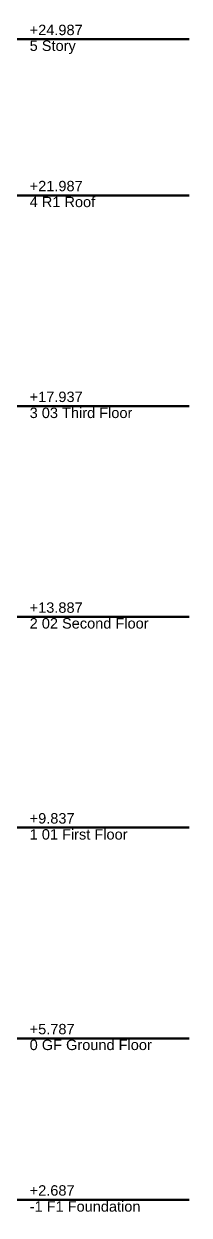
# Model space of a CAD drawing. Header units: millimetres. Extents: x -46169 to 228156, y -86316 to 18123.
# Drawn here: x 184803 to 187977, y -84507 to -61614 of the extents above; entities that cross this region are included whole.
import ezdxf

# ---------------------------------------------------------------- set-up
doc = ezdxf.new("R2010")
doc.units = ezdxf.units.MM
doc.header["$MEASUREMENT"] = 0
doc.linetypes.add('Wipeout_Contour', pattern=[1000, 0, -1000])
doc.layers.add('0_Pen_No__25', color=7, linetype='Continuous', lineweight=50, true_color=0x2a2a2a)
doc.layers.add('0_Pen_No__6', color=7, linetype='Continuous', lineweight=35)
doc.styles.add('GENERATED_STYLE_1', font='')
doc.styles.get('GENERATED_STYLE_1').set_extended_font_data('Swis721 BT')

# ---------------------------------------------------------------- blocks, each defined once
blk = doc.blocks.new('A03 Atrium Longitudinal Section_STORY_MARKER', base_point=(104447, -81111))
at = {"color": 254, "linetype": 'Wipeout_Contour', "lineweight": 0, "ltscale": 784690.759781}
blk.add_wipeout([(187977, -61614), (184315, -61614), (184315, -62207), (187977, -62207)], dxfattribs=at)
at = {"color": 254, "linetype": 'Wipeout_Contour', "lineweight": 0, "ltscale": 788560.398173}
blk.add_wipeout([(187977, -64614), (184315, -64614), (184315, -65207), (187977, -65207)], dxfattribs=at)
at = {"color": 254, "linetype": 'Wipeout_Contour', "lineweight": 0, "ltscale": 794042.21764}
blk.add_wipeout([(187977, -68664), (184315, -68664), (184315, -69257), (187977, -69257)], dxfattribs=at)
at = {"color": 254, "linetype": 'Wipeout_Contour', "lineweight": 0, "ltscale": 799814.656643}
blk.add_wipeout([(187977, -72714), (184315, -72714), (184315, -73307), (187977, -73307)], dxfattribs=at)
at = {"color": 254, "linetype": 'Wipeout_Contour', "lineweight": 0, "ltscale": 805871.468586}
blk.add_wipeout([(187977, -76764), (184315, -76764), (184315, -77357), (187977, -77357)], dxfattribs=at)
at = {"color": 254, "linetype": 'Wipeout_Contour', "lineweight": 0, "ltscale": 812206.29012}
blk.add_wipeout([(187977, -80814), (184315, -80814), (184315, -81407), (187977, -81407)], dxfattribs=at)
at = {"color": 254, "linetype": 'Wipeout_Contour', "lineweight": 0, "ltscale": 817238.988515}
blk.add_wipeout([(187977, -83914), (184315, -83914), (184315, -84507), (187977, -84507)], dxfattribs=at)
at = {"layer": '0_Pen_No__25', "linetype": 'Continuous'}
for p, q in [((184515, -61911), (184915, -61911)), ((187977, -61911), (184915, -61911)), ((184515, -64911), (184915, -64911)), ((187977, -64911), (184915, -64911)), ((184515, -68961), (184915, -68961)), ((187977, -68961), (184915, -68961)), ((184515, -73011), (184915, -73011)), ((187977, -73011), (184915, -73011)), ((184515, -77061), (184915, -77061)), ((187977, -77061), (184915, -77061)), ((184515, -81111), (184915, -81111)), ((187977, -81111), (184915, -81111)), ((184515, -84211), (184915, -84211)), ((187977, -84211), (184915, -84211))]:
    blk.add_line(p, q, dxfattribs=at)
at = {"layer": '0_Pen_No__6', "char_height": 200, "attachment_point": 1, "style": 'GENERATED_STYLE_1'}
for s, insert in [('\\A1;{\\fSwis721 BT|b0|i0|c0|p34;+24.987}', (184915, -61632)), ('\\A1;{\\fSwis721 BT|b0|i0|c0|p34;5 Story}', (184915, -61935)), ('\\A1;{\\fSwis721 BT|b0|i0|c0|p34;+21.987}', (184915, -64632)), ('\\A1;{\\fSwis721 BT|b0|i0|c0|p34;4 R1 Roof}', (184915, -64937)), ('\\A1;{\\fSwis721 BT|b0|i0|c0|p34;+17.937}', (184915, -68682)), ('\\A1;{\\fSwis721 BT|b0|i0|c0|p34;3 03 Third Floor}', (184915, -68990)), ('\\A1;{\\fSwis721 BT|b0|i0|c0|p34;+13.887}', (184915, -72732)), ('\\A1;{\\fSwis721 BT|b0|i0|c0|p34;2 02 Second Floor}', (184915, -73035)), ('\\A1;{\\fSwis721 BT|b0|i0|c0|p34;+9.837}', (184915, -76782)), ('\\A1;{\\fSwis721 BT|b0|i0|c0|p34;1 01 First Floor}', (184915, -77090)), ('\\A1;{\\fSwis721 BT|b0|i0|c0|p34;+5.787}', (184915, -80832)), ('\\A1;{\\fSwis721 BT|b0|i0|c0|p34;0 GF Ground Floor}', (184915, -81135)), ('\\A1;{\\fSwis721 BT|b0|i0|c0|p34;+2.687}', (184915, -83932)), ('\\A1;{\\fSwis721 BT|b0|i0|c0|p34;-1 F1 Foundation}', (184915, -84240))]:
    blk.add_mtext(s, dxfattribs=dict(at, insert=insert))

msp = doc.modelspace()

# ---------------------------------------------------------------- block references
at = {"linetype": 'Continuous', "lineweight": 0}
msp.add_blockref('A03 Atrium Longitudinal Section_STORY_MARKER', (104447, -81111), dxfattribs=at)

doc.saveas('drawing.dxf')
